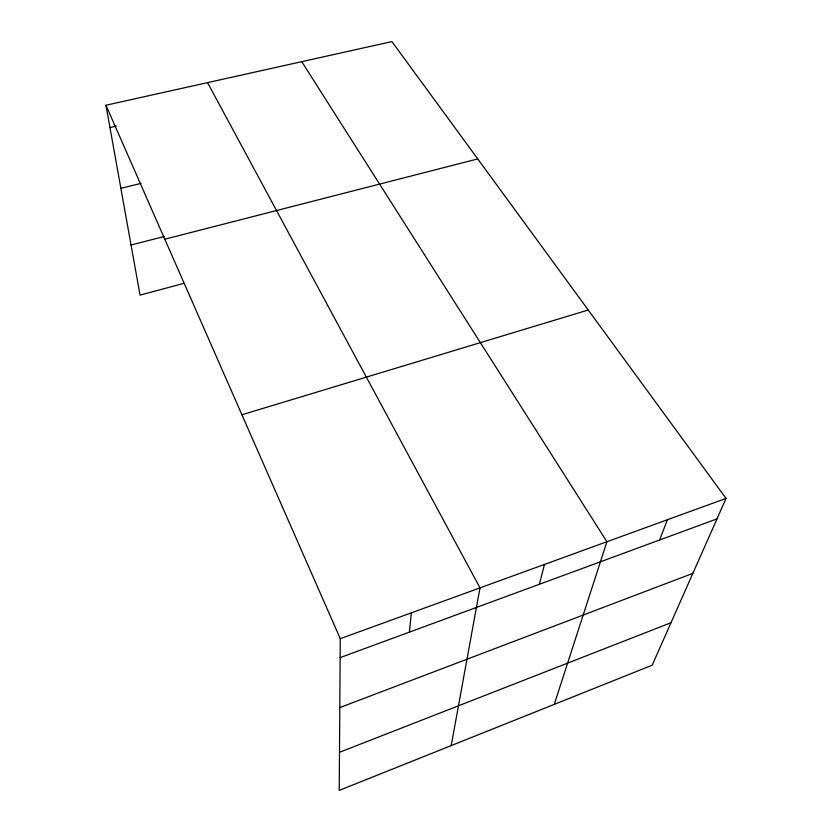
<?xml version="1.0" encoding="UTF-8"?>
<svg xmlns="http://www.w3.org/2000/svg" width="832" height="832" viewBox="0 0 832 832"><rect width="100%" height="100%" fill="white"/><g stroke="black" fill="none" stroke-linecap="round" stroke-linejoin="round"><path stroke-width="1.25" d="M105.955 105.238L340.267 638.685L339.217 790.4L652.194 665.194L726.045 498.42L391.924 41.6L105.955 105.238L140.046 295.11L183.529 283.462M409.427 632.112L411.33 612.851M451.204 745.597L480.002 587.881L207.553 82.628M539.396 584.262L544.482 564.439M554.258 704.371L606.923 541.736L301.766 61.662M659.589 540.01L667.41 519.74M339.477 752.315L671.008 622.721M339.789 707.585L692.869 573.352M340.142 657.623L716.986 518.887M340.267 638.685L726.045 498.42M241.914 414.773L588.245 310.014M164.798 239.21L477.734 158.922M131.05 245.003L164.299 236.496M120.869 188.302L141.045 183.414M109.959 127.577L116.272 126.142"/></g></svg>
